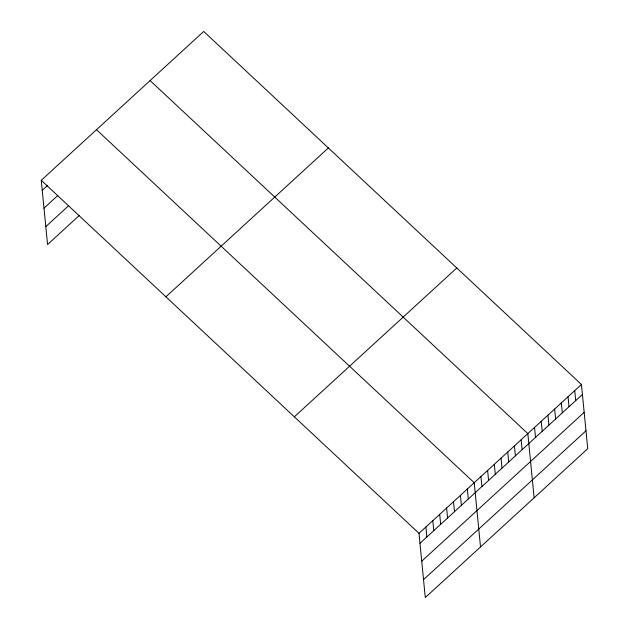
<?xml version="1.0" encoding="UTF-8"?>
<svg xmlns="http://www.w3.org/2000/svg" width="629" height="629" viewBox="0 0 629 629"><rect width="100%" height="100%" fill="white"/><g stroke="black" fill="none" stroke-linecap="round" stroke-linejoin="round"><path stroke-width="0.94" d="M41.262 180.311L203.717 31.45L581.44 384.476L587.738 448.689L425.283 597.55L418.993 533.329L41.262 180.311L47.56 244.524L79.317 215.425M42.237 190.273L47.765 185.217M43.999 208.175L57.805 195.525M45.807 226.621L68.585 205.746M165.914 296.809L328.362 147.949M294.341 416.83L456.788 267.978M418.993 533.329L581.44 384.476M419.968 543.299L582.415 394.438M421.721 561.202L584.176 412.341M423.529 579.647L585.984 430.786M150.103 80.575L527.833 433.601L534.131 497.814M96.496 129.7L474.219 482.718L480.517 546.939M574.741 390.617L575.716 400.579M568.034 396.757L569.017 406.719M561.335 402.898L562.31 412.86M554.636 409.039L555.611 419M547.938 415.179L548.913 425.141M541.231 421.32L542.214 431.282M534.532 427.461L535.507 437.422M521.126 439.734L522.109 449.704M514.428 445.875L515.403 455.844M507.729 452.015L508.704 461.985M501.03 458.156L502.005 468.125M494.323 464.296L495.306 474.266M487.624 470.437L488.599 480.407M480.926 476.578L481.9 486.547M467.316 489.048L468.298 499.017M460.412 495.377L461.395 505.339M453.509 501.698L454.484 511.668M446.606 508.028L447.581 517.989M439.702 514.349L440.677 524.319M432.799 520.678L433.774 530.648M425.896 527.008L426.871 536.969"/></g></svg>
